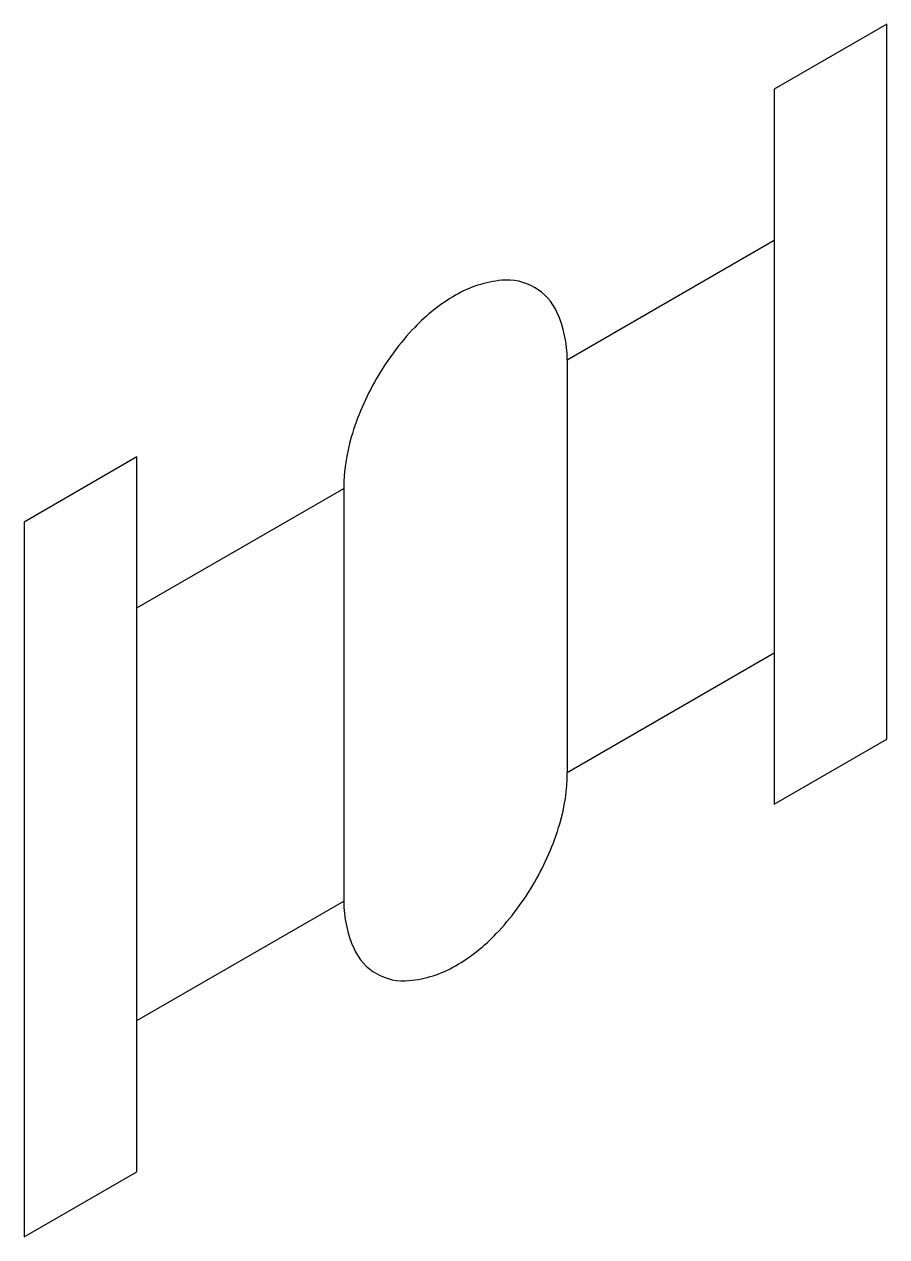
# Model space of a CAD drawing. Header units: millimetres. Extents: x -9884.437 to -9884.196, y -60.985 to -60.646.
import ezdxf

# ---------------------------------------------------------------- set-up
doc = ezdxf.new("R2010")
doc.units = ezdxf.units.MM
doc.header["$LTSCALE"] = 10
doc.layers.add('Tub_iso_componentes', color=2, linetype='Continuous')

msp = doc.modelspace()

# ---------------------------------------------------------------- linework, layer by layer
at = {"layer": 'Tub_iso_componentes', "color": 2}
for p, q in [((-9884.19601, -60.64591), (-9884.22753, -60.66411)), ((-9884.19601, -60.84591), (-9884.19601, -60.64591)), ((-9884.22753, -60.66411), (-9884.22753, -60.86411)), ((-9884.28537, -60.73977), (-9884.22753, -60.70637)), ((-9884.40572, -60.76699), (-9884.43724, -60.78519)), ((-9884.40572, -60.96699), (-9884.40572, -60.76699)), ((-9884.40572, -60.80925), (-9884.34787, -60.77585)), ((-9884.43724, -60.78519), (-9884.43724, -60.98519)), ((-9884.28537, -60.85524), (-9884.22753, -60.82184)), ((-9884.22753, -60.86411), (-9884.19601, -60.84591)), ((-9884.40572, -60.92472), (-9884.34787, -60.89132)), ((-9884.43724, -60.98519), (-9884.40572, -60.96699))]:
    msp.add_line(p, q, dxfattribs=at)
at = {"layer": 'Tub_iso_componentes', "color": 1}
for p, q in [((-9884.28537, -60.73977), (-9884.28537, -60.85524)), ((-9884.34787, -60.77585), (-9884.34787, -60.89132))]:
    msp.add_line(p, q, dxfattribs=at)
at = {"layer": 'Tub_iso_componentes', "color": 2}
for points in [[(-9884.28537, -60.73977, 0.106617), (-9884.28824, -60.72648, 0.156851), (-9884.29453, -60.71954, 0.156851), (-9884.30368, -60.71756, 0.106617), (-9884.31662, -60.72173, 0.072341), (-9884.32804, -60.73073, 0.058752), (-9884.33872, -60.74505, 0.058752)], [(-9884.33872, -60.74505, 0.058752), (-9884.34578, -60.76147, 0.072341), (-9884.34787, -60.77585, 0.106617)], [(-9884.34787, -60.89132, 0.106617), (-9884.34501, -60.90462, 0.156851), (-9884.33872, -60.91156, 0.156851), (-9884.32957, -60.91353, 0.106617), (-9884.31662, -60.90937, 0.072341), (-9884.30521, -60.90036, 0.058752), (-9884.29453, -60.88604, 0.058752), (-9884.28747, -60.86963, 0.072341), (-9884.28537, -60.85524, 0.106617)]]:
    msp.add_lwpolyline(points, format="xyb", dxfattribs=at)

doc.saveas('drawing.dxf')
